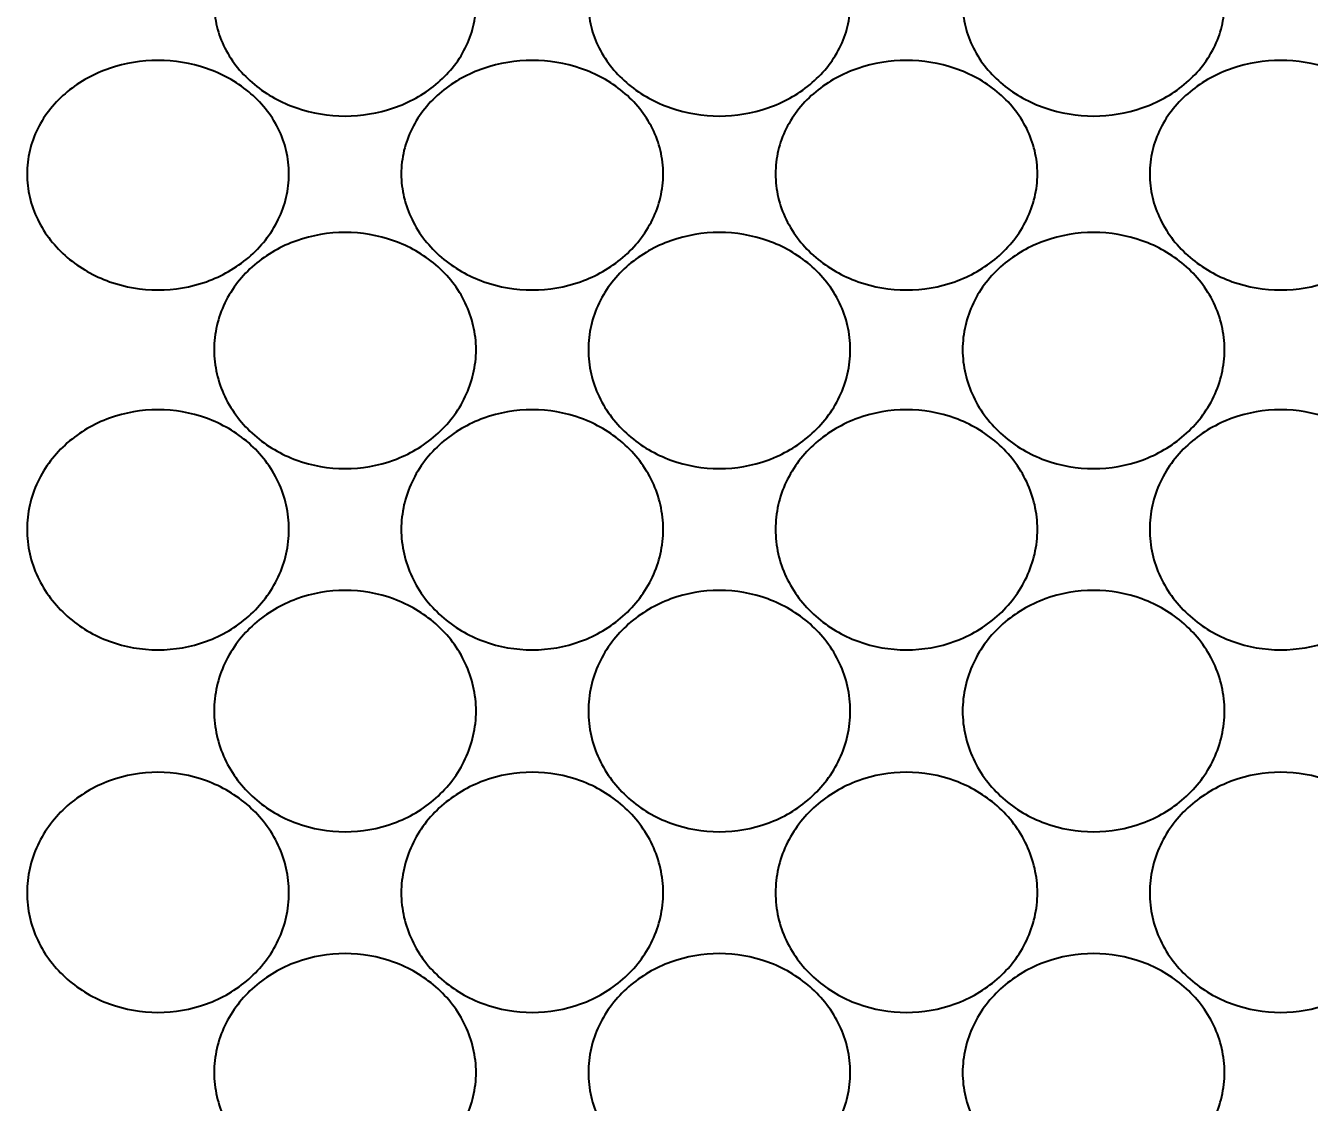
# Model space of a CAD drawing. Header units: inches. Extents: x 50354 to 53215, y -7830 to -6529.
# Drawn here: x 50824.3315 to 50824.7096, y -6815.1719 to -6814.8549 of the extents above; entities that cross this region are included whole.
import ezdxf

# ---------------------------------------------------------------- set-up
doc = ezdxf.new("R2010")
doc.units = ezdxf.units.IN
doc.header["$MEASUREMENT"] = 0
doc.header["$PDMODE"] = 2
doc.layers.add('FUNITURE', color=7, linetype='Continuous', lineweight=15, true_color=0x7d7673)
doc.layers.add('XR_ID 1F_FUR$0$A-SANI-FIX', color=134, linetype='Continuous')
doc.styles.get("Standard").update_dxf_attribs({"font": 'ARLRDBD.TTF', "height": 3})
doc.dimstyles.get("Standard").update_dxf_attribs({"dimtxt": 3, "dimasz": 4, "dimexe": 0, "dimexo": 0, "dimgap": 0, "dimtad": 0, "dimdec": 1, "dimzin": 3, "dimdsep": 46, "dimlunit": 4, "dimtxsty": 'Standard', "dimblk": 'OBLIQUE', "dimcen": 0, "dimclrd": 69, "dimclre": 251, "dimclrt": 7, "dimadec": 0, "dimazin": 0, "dimtfac": 0.65, "dimtdec": 1, "dimtofl": 0, "dimtmove": 0, "dimatfit": 3, "dimldrblk": 'OPEN30', "dimfxl": 1, "dimfrac": 1, "dimtolj": 1, "dimtzin": 0, "dimlwd": 15, "dimlwe": 5, "dimarcsym": 1})

# ---------------------------------------------------------------- blocks, each defined once
blk = doc.blocks.new('XR_ID 1F_FUR$0$XR_1F FURN$0$A$C698E198A')
at = {"linetype": 'Continuous'}
for points, knots in [([(-1.3589, -34.4598), (-1.42, -34.4598), (-1.5427, -34.446), (-1.7173, -34.3855), (-1.8749, -34.2889), (-2.0541, -34.1206), (-2.2112, -33.8491), (-2.2743, -33.48), (-2.2112, -33.1109), (-2.0541, -32.8394), (-1.8749, -32.6711), (-1.7173, -32.5745), (-1.5427, -32.514), (-1.42, -32.5002), (-1.3589, -32.5002)], [0, 0, 0, 0, 0.062501, 0.124952, 0.187396, 0.249908, 0.374735, 0.499999, 0.625263, 0.750091, 0.812604, 0.875048, 0.9375, 1, 1, 1, 1]), ([(-1.3589, -32.5002), (-1.2976, -32.5002), (-1.1746, -32.5141), (-0.9415, -32.5944), (-0.6907, -32.7859), (-0.5011, -33.1103), (-0.4364, -33.48), (-0.5011, -33.8497), (-0.6906, -34.1741), (-0.9415, -34.3656), (-1.1746, -34.4459), (-1.2976, -34.4598), (-1.3589, -34.4598)], [0, 0, 0, 0, 0.062496, 0.125097, 0.24985, 0.374874, 0.499999, 0.625124, 0.750149, 0.874903, 0.937504, 1, 1, 1, 1]), ([(1.3589, -34.4598), (1.2976, -34.4598), (1.1746, -34.4459), (0.9415, -34.3656), (0.6907, -34.1741), (0.5011, -33.8497), (0.4364, -33.48), (0.5011, -33.1103), (0.6906, -32.7859), (0.9415, -32.5944), (1.1746, -32.5141), (1.2976, -32.5002), (1.3589, -32.5002)], [0, 0, 0, 0, 0.062496, 0.125097, 0.24985, 0.374874, 0.499999, 0.625124, 0.750149, 0.874903, 0.937504, 1, 1, 1, 1]), ([(1.3589, -32.5002), (1.42, -32.5002), (1.5427, -32.514), (1.7173, -32.5745), (1.8749, -32.6711), (2.0541, -32.8394), (2.2112, -33.1109), (2.2743, -33.48), (2.2112, -33.8491), (2.0541, -34.1206), (1.8749, -34.2889), (1.7173, -34.3855), (1.5427, -34.446), (1.42, -34.4598), (1.3589, -34.4598)], [0, 0, 0, 0, 0.062501, 0.124952, 0.187396, 0.249908, 0.374735, 0.499999, 0.625263, 0.750091, 0.812604, 0.875048, 0.9375, 1, 1, 1, 1]), ([(4.0172, -34.4598), (3.9585, -34.4598), (3.8402, -34.4458), (3.6152, -34.3648), (3.373, -34.1719), (3.1907, -33.8484), (3.1282, -33.48), (3.1907, -33.1116), (3.373, -32.7881), (3.6152, -32.5952), (3.8402, -32.5142), (3.9585, -32.5002), (4.0172, -32.5002)], [0, 0, 0, 0, 0.060936, 0.122433, 0.246564, 0.372771, 0.500002, 0.627234, 0.75344, 0.877569, 0.939064, 1, 1, 1, 1]), ([(4.0172, -32.5002), (4.0756, -32.5002), (4.193, -32.514), (4.3595, -32.5748), (4.5093, -32.6716), (4.6796, -32.841), (4.827, -33.1133), (4.8856, -33.48), (4.827, -33.8467), (4.6796, -34.119), (4.5093, -34.2884), (4.3595, -34.3852), (4.193, -34.446), (4.0756, -34.4598), (4.0172, -34.4598)], [0, 0, 0, 0, 0.06109, 0.122284, 0.183847, 0.246048, 0.372017, 0.500002, 0.627987, 0.753955, 0.816156, 0.877718, 0.93891, 1, 1, 1, 1]), ([(-2.7029, -35.8598), (-2.763, -35.8598), (-2.8836, -35.846), (-3.0551, -35.7854), (-3.2096, -35.6888), (-3.3852, -35.52), (-3.5384, -35.2481), (-3.5997, -34.88), (-3.5384, -34.5119), (-3.3852, -34.24), (-3.2096, -34.0712), (-3.0551, -33.9746), (-2.8836, -33.914), (-2.763, -33.9002), (-2.7029, -33.9002)], [0, 0, 0, 0, 0.061998, 0.123968, 0.186064, 0.248436, 0.373682, 0.500001, 0.62632, 0.751564, 0.813936, 0.876031, 0.938002, 1, 1, 1, 1]), ([(-2.7029, -33.9002), (-2.6426, -33.9002), (-2.5212, -33.9141), (-2.2911, -33.9947), (-2.0433, -34.1867), (-1.8561, -34.5107), (-1.7921, -34.88), (-1.8561, -35.2493), (-2.0433, -35.5733), (-2.2911, -35.7653), (-2.5212, -35.8459), (-2.6426, -35.8598), (-2.7029, -35.8598)], [0, 0, 0, 0, 0.061912, 0.124103, 0.248654, 0.374125, 0.500001, 0.625877, 0.751347, 0.875896, 0.938087, 1, 1, 1, 1]), ([(0, -35.8598), (-0.0615, -35.8598), (-0.1851, -35.846), (-0.4188, -35.7657), (-0.6701, -35.5742), (-0.8596, -35.2497), (-0.9241, -34.88), (-0.8596, -34.5103), (-0.6701, -34.1858), (-0.4188, -33.9943), (-0.1851, -33.914), (-0.0615, -33.9002), (0, -33.9002)], [0, 0, 0, 0, 0.062718, 0.125433, 0.250158, 0.375024, 0.500001, 0.624978, 0.749843, 0.874566, 0.937281, 1, 1, 1, 1]), ([(0, -33.9002), (0.0615, -33.9002), (0.1851, -33.914), (0.4188, -33.9943), (0.6701, -34.1858), (0.8596, -34.5103), (0.9241, -34.88), (0.8596, -35.2497), (0.6701, -35.5742), (0.4188, -35.7657), (0.1851, -35.846), (0.0615, -35.8598), (0, -35.8598)], [0, 0, 0, 0, 0.062718, 0.125433, 0.250158, 0.375024, 0.500001, 0.624978, 0.749843, 0.874566, 0.937281, 1, 1, 1, 1]), ([(2.7029, -35.8598), (2.6425, -35.8598), (2.5212, -35.8459), (2.2911, -35.7653), (2.0433, -35.5733), (1.8561, -35.2493), (1.7921, -34.88), (1.8561, -34.5107), (2.0433, -34.1867), (2.2911, -33.9947), (2.5212, -33.9141), (2.6425, -33.9002), (2.7029, -33.9002)], [0, 0, 0, 0, 0.061912, 0.124103, 0.248654, 0.374125, 0.500001, 0.625877, 0.751347, 0.875896, 0.938087, 1, 1, 1, 1]), ([(2.7029, -33.9002), (2.763, -33.9002), (2.8836, -33.914), (3.0551, -33.9746), (3.2096, -34.0712), (3.3852, -34.24), (3.5384, -34.5119), (3.5997, -34.88), (3.5384, -35.2481), (3.3852, -35.52), (3.2096, -35.6888), (3.0551, -35.7854), (2.8836, -35.846), (2.763, -35.8598), (2.7029, -35.8598)], [0, 0, 0, 0, 0.061998, 0.123968, 0.186064, 0.248436, 0.373682, 0.500001, 0.62632, 0.751564, 0.813936, 0.876031, 0.938002, 1, 1, 1, 1]), ([(5.2876, -35.8598), (5.2311, -35.8598), (5.1169, -35.8457), (4.8993, -35.7641), (4.6654, -35.5698), (4.4902, -35.2471), (4.4301, -34.88), (4.4902, -34.5129), (4.6654, -34.1902), (4.8993, -33.9959), (5.1169, -33.9143), (5.2311, -33.9002), (5.2876, -33.9002)], [0, 0, 0, 0, 0.059605, 0.120053, 0.243502, 0.370771, 0.500001, 0.629231, 0.756498, 0.879946, 0.940395, 1, 1, 1, 1]), ([(-1.3589, -37.2598), (-1.42, -37.2598), (-1.5427, -37.246), (-1.7173, -37.1855), (-1.8749, -37.0889), (-2.0541, -36.9206), (-2.2112, -36.6491), (-2.2743, -36.28), (-2.2112, -35.9109), (-2.0541, -35.6394), (-1.8749, -35.4711), (-1.7173, -35.3745), (-1.5427, -35.314), (-1.42, -35.3002), (-1.3589, -35.3002)], [0, 0, 0, 0, 0.062501, 0.124952, 0.187396, 0.249908, 0.374735, 0.499999, 0.625263, 0.750091, 0.812604, 0.875048, 0.9375, 1, 1, 1, 1]), ([(-1.3589, -35.3002), (-1.2976, -35.3002), (-1.1746, -35.3141), (-0.9415, -35.3944), (-0.6907, -35.5859), (-0.5011, -35.9103), (-0.4364, -36.28), (-0.5011, -36.6497), (-0.6906, -36.9741), (-0.9415, -37.1656), (-1.1746, -37.2459), (-1.2976, -37.2598), (-1.3589, -37.2598)], [0, 0, 0, 0, 0.062496, 0.125097, 0.24985, 0.374874, 0.499999, 0.625124, 0.750149, 0.874903, 0.937504, 1, 1, 1, 1]), ([(1.3589, -37.2598), (1.2976, -37.2598), (1.1746, -37.2459), (0.9415, -37.1656), (0.6907, -36.9741), (0.5011, -36.6497), (0.4364, -36.28), (0.5011, -35.9103), (0.6906, -35.5859), (0.9415, -35.3944), (1.1746, -35.3141), (1.2976, -35.3002), (1.3589, -35.3002)], [0, 0, 0, 0, 0.062496, 0.125097, 0.24985, 0.374874, 0.499999, 0.625124, 0.750149, 0.874903, 0.937504, 1, 1, 1, 1]), ([(1.3589, -35.3002), (1.42, -35.3002), (1.5427, -35.314), (1.7173, -35.3745), (1.8749, -35.4711), (2.0541, -35.6394), (2.2112, -35.9109), (2.2743, -36.28), (2.2112, -36.6491), (2.0541, -36.9206), (1.8749, -37.0889), (1.7173, -37.1855), (1.5427, -37.246), (1.42, -37.2598), (1.3589, -37.2598)], [0, 0, 0, 0, 0.062501, 0.124952, 0.187396, 0.249908, 0.374735, 0.499999, 0.625263, 0.750091, 0.812604, 0.875048, 0.9375, 1, 1, 1, 1]), ([(4.0172, -37.2598), (3.9585, -37.2598), (3.8402, -37.2458), (3.6152, -37.1648), (3.373, -36.9719), (3.1907, -36.6484), (3.1282, -36.28), (3.1907, -35.9116), (3.373, -35.5881), (3.6152, -35.3952), (3.8402, -35.3142), (3.9585, -35.3002), (4.0172, -35.3002)], [0, 0, 0, 0, 0.060936, 0.122433, 0.246564, 0.372771, 0.500002, 0.627234, 0.75344, 0.877569, 0.939064, 1, 1, 1, 1]), ([(4.0172, -35.3002), (4.0756, -35.3002), (4.193, -35.314), (4.3595, -35.3748), (4.5093, -35.4716), (4.6796, -35.641), (4.827, -35.9133), (4.8856, -36.28), (4.827, -36.6467), (4.6796, -36.919), (4.5093, -37.0884), (4.3595, -37.1852), (4.193, -37.246), (4.0756, -37.2598), (4.0172, -37.2598)], [0, 0, 0, 0, 0.06109, 0.122284, 0.183847, 0.246048, 0.372017, 0.500002, 0.627987, 0.753955, 0.816156, 0.877718, 0.93891, 1, 1, 1, 1]), ([(-2.7029, -38.6598), (-2.763, -38.6598), (-2.8836, -38.646), (-3.0551, -38.5854), (-3.2096, -38.4888), (-3.3852, -38.32), (-3.5384, -38.0481), (-3.5997, -37.68), (-3.5384, -37.3119), (-3.3852, -37.04), (-3.2096, -36.8712), (-3.0551, -36.7746), (-2.8836, -36.714), (-2.763, -36.7002), (-2.7029, -36.7002)], [0, 0, 0, 0, 0.061998, 0.123968, 0.186064, 0.248436, 0.373682, 0.500001, 0.62632, 0.751564, 0.813936, 0.876031, 0.938002, 1, 1, 1, 1]), ([(-2.7029, -36.7002), (-2.6426, -36.7002), (-2.5212, -36.7141), (-2.2911, -36.7947), (-2.0433, -36.9867), (-1.8561, -37.3107), (-1.7921, -37.68), (-1.8561, -38.0493), (-2.0433, -38.3733), (-2.2911, -38.5653), (-2.5212, -38.6459), (-2.6426, -38.6598), (-2.7029, -38.6598)], [0, 0, 0, 0, 0.061912, 0.124103, 0.248654, 0.374125, 0.500001, 0.625877, 0.751347, 0.875896, 0.938087, 1, 1, 1, 1]), ([(0, -38.6598), (-0.0615, -38.6598), (-0.1851, -38.646), (-0.4188, -38.5657), (-0.6701, -38.3742), (-0.8596, -38.0497), (-0.9241, -37.68), (-0.8596, -37.3103), (-0.6701, -36.9858), (-0.4188, -36.7943), (-0.1851, -36.714), (-0.0615, -36.7002), (0, -36.7002)], [0, 0, 0, 0, 0.062718, 0.125433, 0.250158, 0.375024, 0.500001, 0.624978, 0.749843, 0.874566, 0.937281, 1, 1, 1, 1]), ([(0, -36.7002), (0.0615, -36.7002), (0.1851, -36.714), (0.4188, -36.7943), (0.6701, -36.9858), (0.8596, -37.3103), (0.9241, -37.68), (0.8596, -38.0497), (0.6701, -38.3742), (0.4188, -38.5657), (0.1851, -38.646), (0.0615, -38.6598), (0, -38.6598)], [0, 0, 0, 0, 0.062718, 0.125433, 0.250158, 0.375024, 0.500001, 0.624978, 0.749843, 0.874566, 0.937281, 1, 1, 1, 1]), ([(2.7029, -38.6598), (2.6425, -38.6598), (2.5212, -38.6459), (2.2911, -38.5653), (2.0433, -38.3733), (1.8561, -38.0493), (1.7921, -37.68), (1.8561, -37.3107), (2.0433, -36.9867), (2.2911, -36.7947), (2.5212, -36.7141), (2.6425, -36.7002), (2.7029, -36.7002)], [0, 0, 0, 0, 0.061912, 0.124103, 0.248654, 0.374125, 0.500001, 0.625877, 0.751347, 0.875896, 0.938087, 1, 1, 1, 1]), ([(2.7029, -36.7002), (2.763, -36.7002), (2.8836, -36.714), (3.0551, -36.7746), (3.2096, -36.8712), (3.3852, -37.04), (3.5384, -37.3119), (3.5997, -37.68), (3.5384, -38.0481), (3.3852, -38.32), (3.2096, -38.4888), (3.0551, -38.5854), (2.8836, -38.646), (2.763, -38.6598), (2.7029, -38.6598)], [0, 0, 0, 0, 0.061998, 0.123968, 0.186064, 0.248436, 0.373682, 0.500001, 0.62632, 0.751564, 0.813936, 0.876031, 0.938002, 1, 1, 1, 1]), ([(5.2876, -38.6598), (5.2311, -38.6598), (5.1169, -38.6457), (4.8993, -38.5641), (4.6654, -38.3698), (4.4902, -38.0471), (4.4301, -37.68), (4.4902, -37.3129), (4.6654, -36.9902), (4.8993, -36.7959), (5.1169, -36.7143), (5.2311, -36.7002), (5.2876, -36.7002)], [0, 0, 0, 0, 0.059605, 0.120053, 0.243502, 0.370771, 0.500001, 0.629231, 0.756498, 0.879946, 0.940395, 1, 1, 1, 1]), ([(-1.3589, -40.0598), (-1.42, -40.0598), (-1.5427, -40.046), (-1.7173, -39.9855), (-1.8749, -39.8889), (-2.0541, -39.7206), (-2.2112, -39.4491), (-2.2743, -39.08), (-2.2112, -38.7109), (-2.0541, -38.4394), (-1.8749, -38.2711), (-1.7173, -38.1745), (-1.5427, -38.114), (-1.42, -38.1002), (-1.3589, -38.1002)], [0, 0, 0, 0, 0.062501, 0.124952, 0.187396, 0.249908, 0.374735, 0.499999, 0.625263, 0.750091, 0.812604, 0.875048, 0.9375, 1, 1, 1, 1]), ([(-1.3589, -38.1002), (-1.2976, -38.1002), (-1.1746, -38.1141), (-0.9415, -38.1944), (-0.6907, -38.3859), (-0.5011, -38.7103), (-0.4364, -39.08), (-0.5011, -39.4497), (-0.6906, -39.7741), (-0.9415, -39.9656), (-1.1746, -40.0459), (-1.2976, -40.0598), (-1.3589, -40.0598)], [0, 0, 0, 0, 0.062496, 0.125097, 0.24985, 0.374874, 0.499999, 0.625124, 0.750149, 0.874903, 0.937504, 1, 1, 1, 1]), ([(1.3589, -40.0598), (1.2976, -40.0598), (1.1746, -40.0459), (0.9415, -39.9656), (0.6907, -39.7741), (0.5011, -39.4497), (0.4364, -39.08), (0.5011, -38.7103), (0.6906, -38.3859), (0.9415, -38.1944), (1.1746, -38.1141), (1.2976, -38.1002), (1.3589, -38.1002)], [0, 0, 0, 0, 0.062496, 0.125097, 0.24985, 0.374874, 0.499999, 0.625124, 0.750149, 0.874903, 0.937504, 1, 1, 1, 1]), ([(1.3589, -38.1002), (1.42, -38.1002), (1.5427, -38.114), (1.7173, -38.1745), (1.8749, -38.2711), (2.0541, -38.4394), (2.2112, -38.7109), (2.2743, -39.08), (2.2112, -39.4491), (2.0541, -39.7206), (1.8749, -39.8889), (1.7173, -39.9855), (1.5427, -40.046), (1.42, -40.0598), (1.3589, -40.0598)], [0, 0, 0, 0, 0.062501, 0.124952, 0.187396, 0.249908, 0.374735, 0.499999, 0.625263, 0.750091, 0.812604, 0.875048, 0.9375, 1, 1, 1, 1]), ([(4.0172, -40.0598), (3.9585, -40.0598), (3.8402, -40.0458), (3.6152, -39.9648), (3.373, -39.7719), (3.1907, -39.4484), (3.1282, -39.08), (3.1907, -38.7116), (3.373, -38.3881), (3.6152, -38.1952), (3.8402, -38.1142), (3.9585, -38.1002), (4.0172, -38.1002)], [0, 0, 0, 0, 0.060936, 0.122433, 0.246564, 0.372771, 0.500002, 0.627234, 0.75344, 0.877569, 0.939064, 1, 1, 1, 1]), ([(4.0172, -38.1002), (4.0756, -38.1002), (4.193, -38.114), (4.3595, -38.1748), (4.5093, -38.2716), (4.6796, -38.441), (4.827, -38.7133), (4.8856, -39.08), (4.827, -39.4467), (4.6796, -39.719), (4.5093, -39.8884), (4.3595, -39.9852), (4.193, -40.046), (4.0756, -40.0598), (4.0172, -40.0598)], [0, 0, 0, 0, 0.06109, 0.122284, 0.183847, 0.246048, 0.372017, 0.500002, 0.627987, 0.753955, 0.816156, 0.877718, 0.93891, 1, 1, 1, 1]), ([(-2.7029, -41.4598), (-2.763, -41.4598), (-2.8836, -41.446), (-3.0551, -41.3854), (-3.2096, -41.2888), (-3.3852, -41.12), (-3.5384, -40.8481), (-3.5997, -40.48), (-3.5384, -40.1119), (-3.3852, -39.84), (-3.2096, -39.6712), (-3.0551, -39.5746), (-2.8836, -39.514), (-2.763, -39.5002), (-2.7029, -39.5002)], [0, 0, 0, 0, 0.061998, 0.123968, 0.186064, 0.248436, 0.373682, 0.500001, 0.62632, 0.751564, 0.813936, 0.876031, 0.938002, 1, 1, 1, 1]), ([(-2.7029, -39.5002), (-2.6426, -39.5002), (-2.5212, -39.5141), (-2.2911, -39.5947), (-2.0433, -39.7867), (-1.8561, -40.1107), (-1.7921, -40.48), (-1.8561, -40.8493), (-2.0433, -41.1733), (-2.2911, -41.3653), (-2.5212, -41.4459), (-2.6426, -41.4598), (-2.7029, -41.4598)], [0, 0, 0, 0, 0.061912, 0.124103, 0.248654, 0.374125, 0.500001, 0.625877, 0.751347, 0.875896, 0.938087, 1, 1, 1, 1]), ([(0, -41.4598), (-0.0615, -41.4598), (-0.1851, -41.446), (-0.4188, -41.3657), (-0.6701, -41.1742), (-0.8596, -40.8497), (-0.9241, -40.48), (-0.8596, -40.1103), (-0.6701, -39.7858), (-0.4188, -39.5943), (-0.1851, -39.514), (-0.0615, -39.5002), (0, -39.5002)], [0, 0, 0, 0, 0.062718, 0.125433, 0.250158, 0.375024, 0.500001, 0.624978, 0.749843, 0.874566, 0.937281, 1, 1, 1, 1]), ([(0, -39.5002), (0.0615, -39.5002), (0.1851, -39.514), (0.4188, -39.5943), (0.6701, -39.7858), (0.8596, -40.1103), (0.9241, -40.48), (0.8596, -40.8497), (0.6701, -41.1742), (0.4188, -41.3657), (0.1851, -41.446), (0.0615, -41.4598), (0, -41.4598)], [0, 0, 0, 0, 0.062718, 0.125433, 0.250158, 0.375024, 0.500001, 0.624978, 0.749843, 0.874566, 0.937281, 1, 1, 1, 1]), ([(2.7029, -41.4598), (2.6425, -41.4598), (2.5212, -41.4459), (2.2911, -41.3653), (2.0433, -41.1733), (1.8561, -40.8493), (1.7921, -40.48), (1.8561, -40.1107), (2.0433, -39.7867), (2.2911, -39.5947), (2.5212, -39.5141), (2.6425, -39.5002), (2.7029, -39.5002)], [0, 0, 0, 0, 0.061912, 0.124103, 0.248654, 0.374125, 0.500001, 0.625877, 0.751347, 0.875896, 0.938087, 1, 1, 1, 1]), ([(2.7029, -39.5002), (2.763, -39.5002), (2.8836, -39.514), (3.0551, -39.5746), (3.2096, -39.6712), (3.3852, -39.84), (3.5384, -40.1119), (3.5997, -40.48), (3.5384, -40.8481), (3.3852, -41.12), (3.2096, -41.2888), (3.0551, -41.3854), (2.8836, -41.446), (2.763, -41.4598), (2.7029, -41.4598)], [0, 0, 0, 0, 0.061998, 0.123968, 0.186064, 0.248436, 0.373682, 0.500001, 0.62632, 0.751564, 0.813936, 0.876031, 0.938002, 1, 1, 1, 1]), ([(5.2876, -41.4598), (5.2311, -41.4598), (5.1169, -41.4457), (4.8993, -41.3641), (4.6654, -41.1698), (4.4902, -40.8471), (4.4301, -40.48), (4.4902, -40.1129), (4.6654, -39.7902), (4.8993, -39.5959), (5.1169, -39.5143), (5.2311, -39.5002), (5.2876, -39.5002)], [0, 0, 0, 0, 0.059605, 0.120053, 0.243502, 0.370771, 0.500001, 0.629231, 0.756498, 0.879946, 0.940395, 1, 1, 1, 1]), ([(-1.3589, -42.8598), (-1.42, -42.8598), (-1.5427, -42.846), (-1.7173, -42.7855), (-1.8749, -42.6889), (-2.0541, -42.5206), (-2.2112, -42.2491), (-2.2743, -41.88), (-2.2112, -41.5109), (-2.0541, -41.2394), (-1.8749, -41.0711), (-1.7173, -40.9745), (-1.5427, -40.914), (-1.42, -40.9002), (-1.3589, -40.9002)], [0, 0, 0, 0, 0.062501, 0.124952, 0.187396, 0.249908, 0.374735, 0.499999, 0.625263, 0.750091, 0.812604, 0.875048, 0.9375, 1, 1, 1, 1]), ([(-1.3589, -40.9002), (-1.2976, -40.9002), (-1.1746, -40.9141), (-0.9415, -40.9944), (-0.6907, -41.1859), (-0.5011, -41.5103), (-0.4364, -41.88), (-0.5011, -42.2497), (-0.6906, -42.5741), (-0.9415, -42.7656), (-1.1746, -42.8459), (-1.2976, -42.8598), (-1.3589, -42.8598)], [0, 0, 0, 0, 0.062496, 0.125097, 0.24985, 0.374874, 0.499999, 0.625124, 0.750149, 0.874903, 0.937504, 1, 1, 1, 1]), ([(1.3589, -42.8598), (1.2976, -42.8598), (1.1746, -42.8459), (0.9415, -42.7656), (0.6907, -42.5741), (0.5011, -42.2497), (0.4364, -41.88), (0.5011, -41.5103), (0.6906, -41.1859), (0.9415, -40.9944), (1.1746, -40.9141), (1.2976, -40.9002), (1.3589, -40.9002)], [0, 0, 0, 0, 0.062496, 0.125097, 0.24985, 0.374874, 0.499999, 0.625124, 0.750149, 0.874903, 0.937504, 1, 1, 1, 1]), ([(1.3589, -40.9002), (1.42, -40.9002), (1.5427, -40.914), (1.7173, -40.9745), (1.8749, -41.0711), (2.0541, -41.2394), (2.2112, -41.5109), (2.2743, -41.88), (2.2112, -42.2491), (2.0541, -42.5206), (1.8749, -42.6889), (1.7173, -42.7855), (1.5427, -42.846), (1.42, -42.8598), (1.3589, -42.8598)], [0, 0, 0, 0, 0.062501, 0.124952, 0.187396, 0.249908, 0.374735, 0.499999, 0.625263, 0.750091, 0.812604, 0.875048, 0.9375, 1, 1, 1, 1]), ([(4.0172, -42.8598), (3.9585, -42.8598), (3.8402, -42.8458), (3.6152, -42.7648), (3.373, -42.5719), (3.1907, -42.2484), (3.1282, -41.88), (3.1907, -41.5116), (3.373, -41.1881), (3.6152, -40.9952), (3.8402, -40.9142), (3.9585, -40.9002), (4.0172, -40.9002)], [0, 0, 0, 0, 0.060936, 0.122433, 0.246564, 0.372771, 0.500002, 0.627234, 0.75344, 0.877569, 0.939064, 1, 1, 1, 1]), ([(4.0172, -40.9002), (4.0756, -40.9002), (4.193, -40.914), (4.3595, -40.9748), (4.5093, -41.0716), (4.6796, -41.241), (4.827, -41.5133), (4.8856, -41.88), (4.827, -42.2467), (4.6796, -42.519), (4.5093, -42.6884), (4.3595, -42.7852), (4.193, -42.846), (4.0756, -42.8598), (4.0172, -42.8598)], [0, 0, 0, 0, 0.06109, 0.122284, 0.183847, 0.246048, 0.372017, 0.500002, 0.627987, 0.753955, 0.816156, 0.877718, 0.93891, 1, 1, 1, 1])]:
    blk.add_open_spline(points, degree=3, knots=knots, dxfattribs=at)
blk = doc.blocks.new('_Oblique')
at = {"color": 0, "linetype": 'ByBlock', "lineweight": -2}
blk.add_line((-0.5, -0.5), (0.5, 0.5), dxfattribs=at)
blk = doc.blocks.new('*D171')
at = {"layer": 'Defpoints', "color": 0, "ltscale": 20, "transparency": 16777216}
for p in [(50810.20279, -6802.97013), (50826.01931, -6802.97013), (50826.01931, -6822.55013)]:
    blk.add_point(p, dxfattribs=at)
at = {"layer": 'FUNITURE', "color": 251, "lineweight": 5, "ltscale": 20, "transparency": 16777216}
for p, q in [((50826.01931, -6802.97013), (50810.20279, -6802.97013)), ((50826.01931, -6822.55013), (50810.20279, -6822.55013))]:
    blk.add_line(p, q, dxfattribs=at)
at = {"layer": 'FUNITURE', "color": 69, "lineweight": 15, "ltscale": 20, "transparency": 16777216}
for p, q in [((50810.20279, -6802.97013), (50810.20279, -6806.85404)), ((50810.20279, -6822.55013), (50810.20279, -6818.66621))]:
    blk.add_line(p, q, dxfattribs=at)
at = {"layer": 'FUNITURE', "color": 69, "lineweight": 15, "ltscale": 20, "transparency": 16777216, "xscale": 4, "yscale": 4, "zscale": 4}
for p, rotation in [((50810.20279, -6802.97013), 90), ((50810.20279, -6822.55013), 270)]:
    blk.add_blockref('_Oblique', p, dxfattribs=dict(at, rotation=rotation))
at = {"layer": 'FUNITURE', "color": 7, "ltscale": 20, "transparency": 16777216, "insert": (50810.20279, -6812.76013), "char_height": 3, "attachment_point": 5, "rotation": 90}
blk.add_mtext('\\A1;1\'-7{\\H0.65x;\\S1#2;}"', dxfattribs=at)
blk = doc.blocks.new('_Open30')
at = {"color": 0, "linetype": 'ByBlock', "lineweight": -2}
for p, q in [((-1, 0.267949), (0, 0)), ((0, 0), (-1, -0.267949)), ((0, 0), (-1, 0))]:
    blk.add_line(p, q, dxfattribs=at)

msp = doc.modelspace()

# ---------------------------------------------------------------- block references
at = {"layer": 'XR_ID 1F_FUR$0$A-SANI-FIX', "lineweight": 30, "xscale": -0.0393700787, "yscale": 0.0393700787, "zscale": 0.0393700787, "rotation": 270}
msp.add_blockref('XR_ID 1F_FUR$0$XR_1F FURN$0$A$C698E198A', (50826.01931, -6815.05674), dxfattribs=at)

# ---------------------------------------------------------------- dimensions: what is measured, and where the dimension line sits
at = {"layer": 'FUNITURE', "ltscale": 20}
dim = msp.add_linear_dim(base=(50810.20279, -6802.97013), p1=(50826.01931, -6822.55013), p2=(50826.01931, -6802.97013), angle=90, dimstyle='Standard', dxfattribs=at)
dim.commit()
dim.dimension.update_dxf_attribs({"geometry": '*D171', "text_midpoint": (50810.20279, -6812.76013)})

doc.saveas('drawing.dxf')
